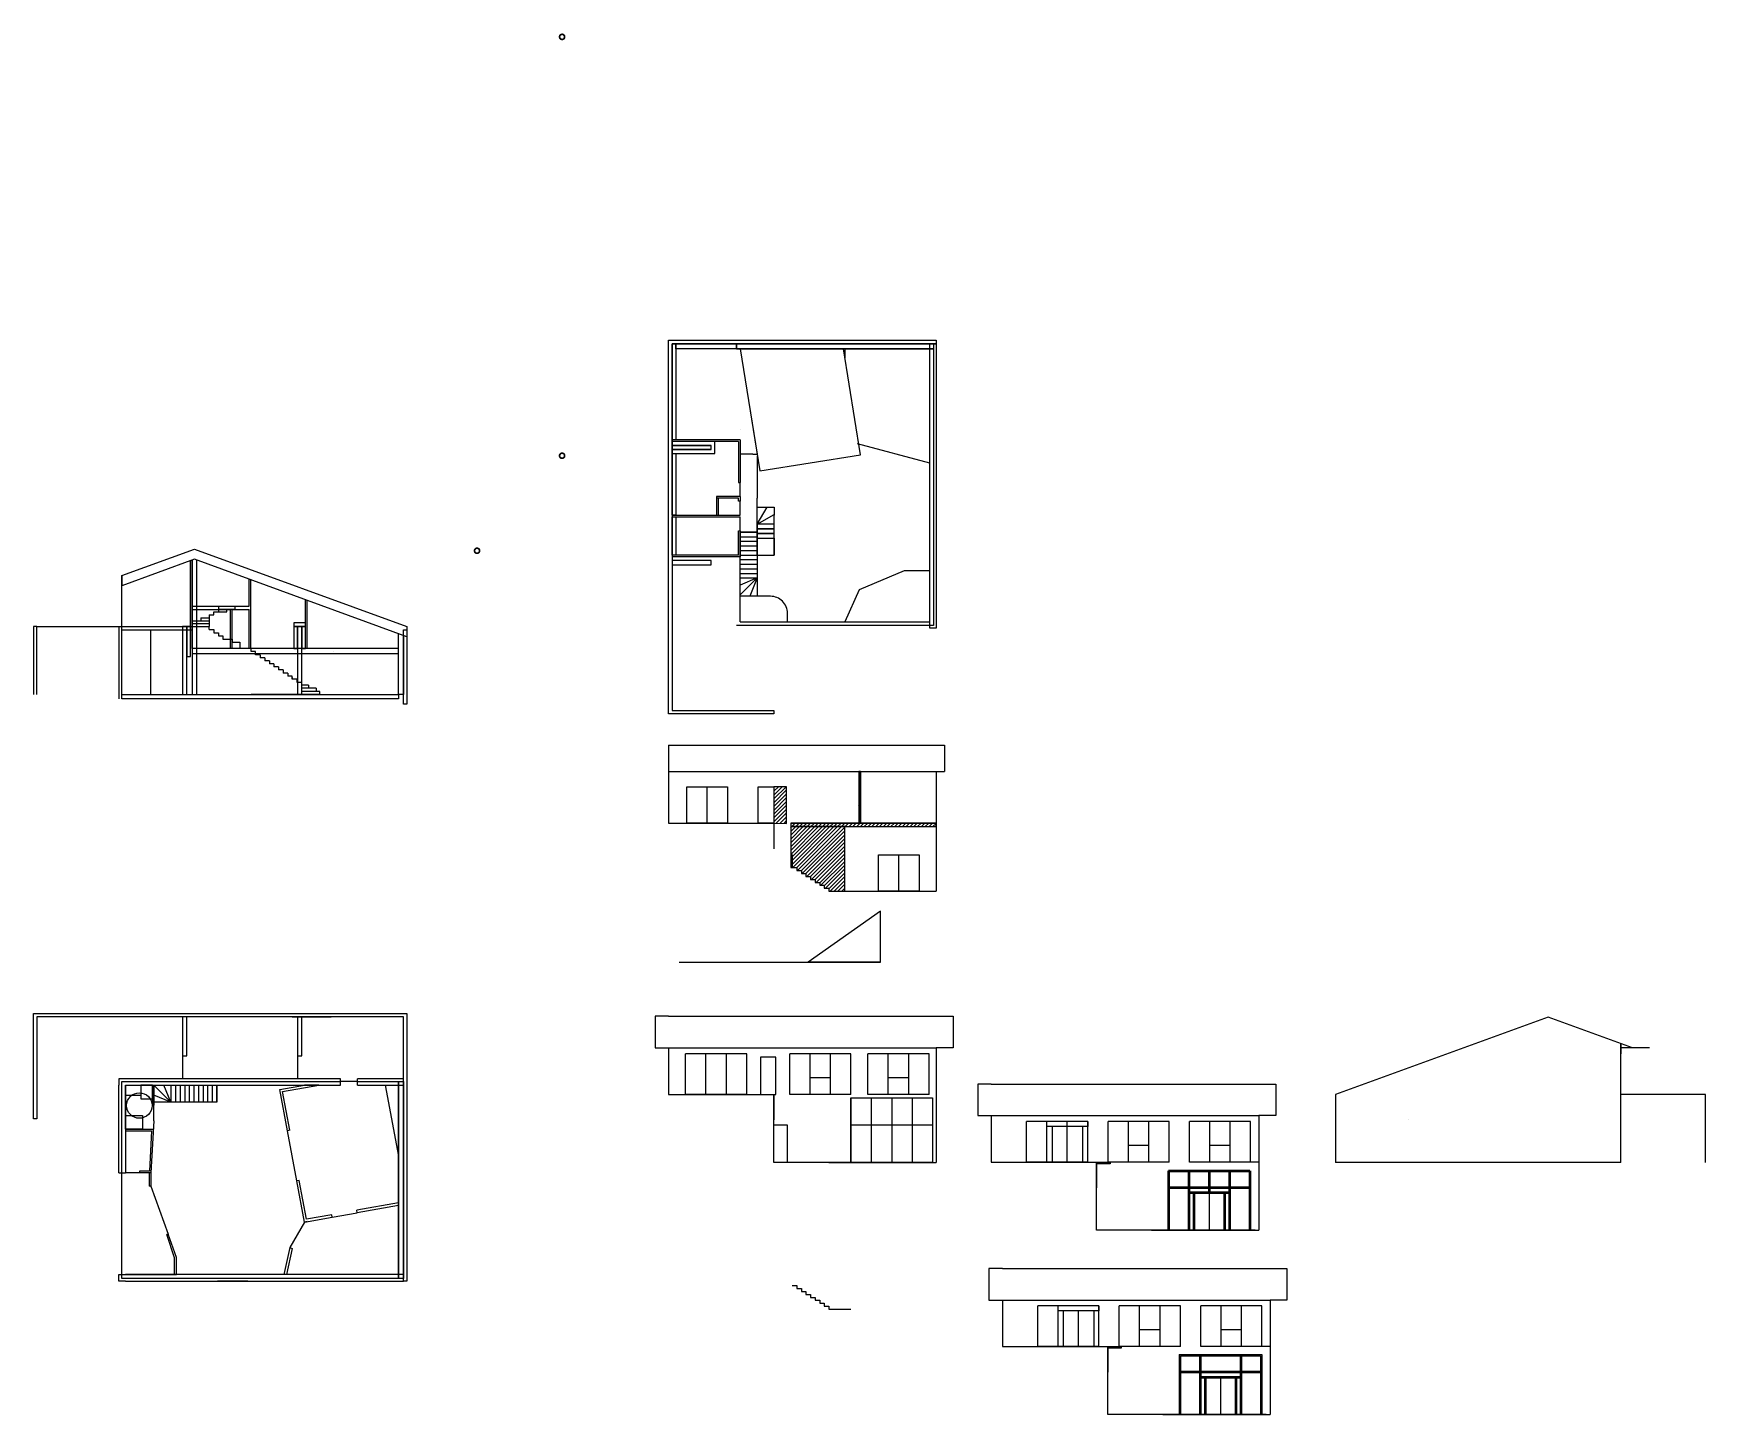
# Model space of a CAD drawing. Header units: centimetres. Extents: x 0 to 367702, y -133115 to 216934.
# Drawn here: x 82820 to 181326, y -13009 to 68327 of the extents above; entities that cross this region are included whole.
import ezdxf

# ---------------------------------------------------------------- set-up
doc = ezdxf.new("R2010")
doc.units = ezdxf.units.CM
for name, color, linetype in [('A-FP 1', 2, 'Continuous'), ('A-POTEAU', 44, 'Continuous'), ('A-Roof', 2, 'Continuous'), ('A-Wall', 30, 'Continuous'), ('AC-Calcul ratios', 4, 'Continuous'), ('DONUT', 240, 'Continuous'), ('HACHURES', 18, 'Continuous'), ('I-Cloison', 11, 'Continuous'), ('I-STAIRS', 44, 'Continuous'), ('IS-Ouate', 253, 'Continuous'), ('Isolant pourtour radier', 36, 'Continuous'), ('Menuiseries', 60, 'Continuous'), ('Mobilier PMR', 201, 'Continuous'), ('Mur de soutenement', 1, 'Continuous'), ('Plan de masse ou contour exterieur', 30, 'Continuous'), ('Portes', 3, 'Continuous'), ('Radier', 5, 'Continuous'), ('Title Block', 250, 'Continuous')]:
    doc.layers.add(name, color=color, linetype=linetype)
doc.layers.get('Title Block').off()
pattern_1 = [(45, (17657.13, 0), (-112.2532, 112.2532), [])]

# ---------------------------------------------------------------- blocks, each defined once
blk = doc.blocks.new('A$C85e816c1')
at = {"layer": 'DONUT', "const_width": 100}
blk.add_lwpolyline([(-150, 0, 1), (150, 0, 1)], format="xyb", close=True, dxfattribs=at)

msp = doc.modelspace()

# ---------------------------------------------------------------- hatches: boundary and pattern name
at = {"layer": 'HACHURES'}
h = msp.add_hatch(dxfattribs=at)
h.set_pattern_fill('ANSI31', color=256, scale=50)
h.set_pattern_definition(pattern_1)
h.paths.add_polyline_path([(131551, 24857), (131451, 24857), (131451, 21813), (131551, 21813)])
h = msp.add_hatch(dxfattribs=at)
h.set_pattern_fill('ANSI31', color=256, scale=50)
h.set_pattern_definition(pattern_1)
h.paths.add_polyline_path([(126441, 21813), (127191, 21800), (127191, 23963), (126441, 23963)])
h = msp.add_hatch(dxfattribs=at)
h.set_pattern_fill('ANSI31', color=256, scale=50)
h.set_pattern_definition(pattern_1)
h.paths.add_polyline_path([(136001, 21813), (127441, 21813), (127441, 21613), (136001, 21613)])
h = msp.add_hatch(dxfattribs=at)
h.set_pattern_fill('ANSI31', color=256, scale=50)
h.set_pattern_definition(pattern_1)
h.paths.add_polyline_path([(130621, 21613), (127441, 21613), (127441, 19963), (127521, 19963), (127521, 19204), (127791, 19204), (127791, 19030), (128061, 19030), (128061, 18856), (128331, 18856), (128331, 18682), (128601, 18682), (128601, 18508), (128871, 18508), (128871, 18334), (129141, 18334), (129141, 18160), (129411, 18160), (129411, 17987), (129681, 17987), (129681, 17813), (130621, 17813)])
h = msp.add_hatch(dxfattribs=at)
h.set_pattern_fill('ANSI31', color=256, scale=50)
h.set_pattern_definition(pattern_1)
h.paths.add_polyline_path([(127521, 19963), (127441, 19963), (127441, 19204), (127521, 19204)])

# ---------------------------------------------------------------- linework, layer by layer
at = {"layer": 'A-FP 1'}
for p, q in [((83020, 33401), (88020, 33401)), ((88020, 33401), (92174, 33401)), ((88020, 33201), (92174, 33201)), ((181326, 5842), (176326, 5842))]:
    msp.add_line(p, q, dxfattribs=at)
at = {"layer": 'A-POTEAU'}
for p, q in [((92174, 37313), (92174, 33401)), ((92174, 37313), (92174, 29401)), ((92424, 37313), (92424, 29401))]:
    msp.add_line(p, q, dxfattribs=at)
at = {"layer": 'A-Roof'}
for p, q in [((88020, 36401), (92299, 37958)), ((88020, 36401), (88020, 35801)), ((172047, 10400), (159526, 5842)), ((177031, 8586), (172047, 10400)), ((176326, 8842), (176326, 8242)), ((176326, 8242), (176326, 8842)), ((159526, 5842), (159526, 5242))]:
    msp.add_line(p, q, dxfattribs=at)
for points in [[(92299, 37358), (88020, 35801), (88020, 36401), (92299, 37958), (104820, 33401), (104820, 32801)], [(104620, 32874), (104620, 29401), (104320, 29401), (104320, 32983)]]:
    msp.add_lwpolyline(points, close=True, dxfattribs=at)
at = {"layer": 'A-Wall'}
for p, q in [((124361, 40788), (124361, 40788)), ((88020, 29401), (88020, 36401)), ((124461, 33678), (124461, 35178)), ((87860, 33401), (87860, 29151)), ((176326, 1842), (176326, 8842)), ((100905, 6389), (100905, 6769)), ((101905, 6389), (101905, 6769)), ((87860, 1229), (88240, 1229)), ((155006, 1850), (154526, 1850)), ((87860, -4771), (88240, -4771)), ((155668, -9009), (155188, -9009))]:
    msp.add_line(p, q, dxfattribs=at)
msp.add_lwpolyline([(135621, 33298), (135621, 50058), (136001, 50058), (136001, 33298)], close=True, dxfattribs=at)
for points in [[(124461, 33678), (135621, 33678)], [(100905, 6769), (87860, 6769), (87860, 6389)], [(87860, 1229), (87860, 6389)], [(88240, 6389), (100905, 6389)], [(88240, 6389), (88240, 1229)], [(101905, 6389), (104320, 6389), (104620, 6389), (104620, 6769), (103490, 6769), (101905, 6769)], [(88240, -5151), (87860, -5151), (87860, -4771)], [(88240, -5151), (104620, -5151), (104620, -4771), (88240, -4771)]]:
    msp.add_lwpolyline(points, dxfattribs=at)
at = {"layer": 'AC-Calcul ratios'}
for p, q in [((130621, 49758), (130621, 49231)), ((135621, 49758), (130621, 49758)), ((135621, 43869), (135621, 49758)), ((135621, 43014), (131374, 44157)), ((88240, 4289), (88240, 6389)), ((88240, 6389), (90040, 6389)), ((89840, 6389), (89840, 5219)), ((97329, 6133), (98779, 6389)), ((97784, 3703), (97329, 6133)), ((97500, 6011), (99642, 6389)), ((97930, 3729), (97501, 6011)), ((99642, 6389), (98779, 6389)), ((89920, 4289), (89740, 1229)), ((88240, 3793), (89879, 3793)), ((88240, 3693), (89785, 3693)), ((89785, 3693), (89652, 1329)), ((97930, 3729), (97784, 3703)), ((89652, 1329), (89070, 1329)), ((89070, 1329), (89070, 1229)), ((89740, 1229), (89070, 1229)), ((98483, 783), (98335, 757)), ((98791, -1677), (98335, 757)), ((98912, -1501), (98483, 783)), ((104320, -548), (101866, -980)), ((101892, -1130), (101866, -980)), ((104320, -700), (101892, -1129)), ((104320, -700), (104320, -548)), ((98791, -1677), (100426, -1388)), ((98949, -1649), (98791, -1677)), ((100399, -1239), (98912, -1501)), ((100426, -1388), (100399, -1239)), ((97928, -3171), (97581, -4771)), ((98070, -3226), (97735, -4771)), ((97928, -3171), (98070, -3226))]:
    msp.add_line(p, q, dxfattribs=at)
msp.add_lwpolyline([(124461, 49758), (125609, 42564), (131534, 43509), (130537, 49758)], close=True, dxfattribs=at)
for points in [[(89840, 6389), (89920, 6389), (89920, 5219), (89840, 5219)], [(103535, 6389), (104320, 2202)]]:
    msp.add_lwpolyline(points, dxfattribs=at)
at = {"layer": 'HACHURES'}
for p, q in [((130981, 1842), (130981, 5642)), ((127521, -5411), (127791, -5411)), ((127791, -5411), (127791, -5585)), ((127791, -5585), (128061, -5585)), ((128061, -5585), (128061, -5759)), ((128061, -5759), (128331, -5759)), ((128331, -5759), (128331, -5933)), ((128331, -5933), (128601, -5933)), ((128601, -5933), (128601, -6107)), ((128601, -6107), (128871, -6107)), ((128871, -6107), (128871, -6281)), ((128871, -6281), (129141, -6281)), ((129141, -6281), (129141, -6455)), ((129141, -6455), (129411, -6455)), ((129411, -6455), (129411, -6629)), ((129411, -6629), (129681, -6629)), ((129681, -6629), (129681, -6802)), ((129681, -6802), (130981, -6802))]:
    msp.add_line(p, q, dxfattribs=at)
for points in [[(131551, 24857), (131451, 24857), (131451, 21813), (131551, 21813)], [(136001, 21813), (127441, 21813), (127441, 21613), (136001, 21613)], [(130621, 21613), (127441, 21613), (127441, 19963), (127521, 19963), (127521, 19204), (127791, 19204), (127791, 19030), (128061, 19030), (128061, 18856), (128331, 18856), (128331, 18682), (128601, 18682), (128601, 18508), (128871, 18508), (128871, 18334), (129141, 18334), (129141, 18160), (129411, 18160), (129411, 17987), (129681, 17987), (129681, 17813), (130621, 17813)], [(127521, 19963), (127441, 19963), (127441, 19204), (127521, 19204)]]:
    msp.add_lwpolyline(points, close=True, dxfattribs=at)
at = {"layer": 'I-Cloison'}
for p, q in [((124461, 49758), (130461, 49758)), ((124461, 49758), (125451, 43555)), ((124876, 47158), (124876, 47158)), ((124461, 44388), (120441, 44388)), ((124461, 44388), (124461, 41888)), ((124361, 44288), (120441, 44288)), ((120441, 44068), (120441, 44288)), ((124361, 44288), (124361, 41888)), ((125191, 43555), (125451, 43555)), ((124361, 41888), (124461, 41888)), ((124461, 41058), (123061, 41058)), ((123631, 40958), (123061, 40958)), ((123161, 40958), (123161, 39958)), ((124361, 40958), (123631, 40958)), ((124361, 40788), (124361, 40958)), ((124461, 40788), (124361, 40788)), ((124461, 41058), (124461, 40958)), ((124461, 40958), (124461, 40788)), ((120441, 39958), (124461, 39958)), ((120441, 39858), (124461, 39858)), ((122231, 39958), (123631, 39958)), ((124361, 37612), (120441, 37612)), ((124461, 37512), (120441, 37512)), ((92074, 32101), (92074, 37277)), ((92174, 32101), (92174, 37313)), ((95520, 34601), (95520, 36186)), ((95620, 32101), (95620, 36150)), ((92174, 34601), (95520, 34601)), ((98850, 32101), (98850, 34974)), ((98950, 32101), (98950, 34938)), ((92174, 34401), (94420, 34401)), ((94420, 32101), (94420, 34401)), ((94520, 32101), (94520, 34401)), ((94520, 34401), (95520, 34401)), ((95520, 32101), (95520, 34401)), ((95620, 32101), (95620, 34201)), ((89740, 29401), (89740, 33201)), ((104320, 32101), (92174, 32101)), ((104320, 31801), (92174, 31801)), ((100492, 31901), (100492, 31901)), ((131451, 24857), (131451, 21813)), ((131551, 24857), (131551, 21813)), ((127441, 21813), (136001, 21813)), ((127441, 21613), (136001, 21613)), ((130621, 17813), (130621, 21613)), ((127521, 19963), (127441, 19963)), ((127521, 19204), (127521, 19963)), ((91604, 8109), (91605, 6769)), ((98380, 8109), (98380, 6769)), ((104320, 6389), (104320, 389)), ((163855, 4342), (163855, 4342)), ((89740, 1229), (88240, 1229)), ((89640, 1229), (89640, 439)), ((89740, 1229), (89740, 439)), ((89740, 439), (89640, 439)), ((90766, -2380), (90672, -2412)), ((91140, -3786), (90672, -2412)), ((91240, -3769), (90766, -2380)), ((91140, -4769), (91140, -3785)), ((91240, -4769), (91240, -3769)), ((88240, -4771), (91240, -4769))]:
    msp.add_line(p, q, dxfattribs=at)
for points in [[(123061, 41058), (123061, 39967)], [(124361, 37612), (124361, 39028), (124461, 39028), (124461, 37512)], [(126441, 21813), (127191, 21800), (127191, 23963), (126441, 23963), (126441, 21813)]]:
    msp.add_lwpolyline(points, dxfattribs=at)
msp.add_lwpolyline([(134119, 36678), (131464, 35559), (130621, 33678), (135621, 33678), (135619, 36678)], close=True, dxfattribs=at)
msp.add_lwpolyline([(126441, 33678), (127241, 33678), (127241, 34178, 0.414214), (126241, 35178), (124461, 35178)], format="xyb", dxfattribs=at)
at = {"layer": 'I-STAIRS'}
for p, q in [((124461, 44998), (124461, 44998)), ((124461, 44428), (124461, 44428)), ((125461, 43428), (125461, 40958)), ((125461, 40958), (125461, 40958)), ((125461, 37612), (125461, 40958)), ((125461, 39422), (125461, 40422)), ((125461, 39422), (126038, 40422)), ((125461, 40422), (126461, 40422)), ((126461, 40422), (126461, 39958)), ((125461, 39422), (126461, 39999)), ((126461, 39958), (126461, 39958)), ((125461, 38958), (124461, 38958)), ((124461, 38688), (125461, 38688)), ((124461, 38418), (125461, 38418)), ((124461, 38148), (125461, 38148)), ((124461, 37878), (125461, 37878)), ((124461, 37608), (125461, 37608)), ((124461, 37338), (125461, 37338)), ((124461, 37068), (125461, 37068)), ((124461, 36798), (125461, 36798)), ((124461, 36528), (125461, 36528)), ((124461, 36258), (125461, 36258)), ((125461, 36258), (124461, 35844)), ((125461, 36258), (124461, 35258)), ((125461, 36258), (125014, 35178)), ((93714, 34601), (93714, 34258)), ((93714, 34601), (94714, 34601)), ((94714, 34430), (94714, 34601)), ((92174, 33744), (93174, 33744)), ((92174, 33744), (92174, 33401)), ((92174, 33573), (93174, 33573)), ((92674, 33915), (93174, 33915)), ((92674, 33915), (92674, 33744)), ((93174, 34087), (93444, 34087)), ((93174, 34087), (93174, 33401)), ((93444, 34258), (94214, 34258)), ((93444, 34087), (93444, 34258)), ((93714, 34430), (94714, 34430)), ((94214, 34258), (94214, 34430)), ((92174, 32101), (92174, 33401)), ((92174, 33401), (93174, 33401)), ((93174, 33215), (93174, 33401)), ((95640, 31921), (95640, 32101)), ((95910, 31921), (95640, 31921)), ((95910, 31741), (95910, 31921)), ((96180, 31741), (95910, 31741)), ((96180, 31741), (96180, 31561)), ((96450, 31561), (96180, 31561)), ((96450, 31561), (96450, 31381)), ((96720, 31381), (96450, 31381)), ((96720, 31381), (96720, 31201)), ((96990, 31201), (96720, 31201)), ((96990, 31201), (96990, 31021)), ((97260, 31021), (96990, 31021)), ((97260, 31021), (97260, 30841)), ((97530, 30841), (97260, 30841)), ((97530, 30841), (97530, 30661)), ((97800, 30661), (97530, 30661)), ((97800, 30661), (97800, 30481)), ((98070, 30481), (97800, 30481)), ((98070, 30301), (98070, 30481)), ((98070, 30401), (98070, 30301)), ((98340, 30301), (98070, 30301)), ((98340, 30301), (98340, 30121)), ((98340, 30121), (98610, 30121)), ((98610, 30121), (98610, 29401)), ((99024, 29941), (98610, 29941)), ((99479, 29761), (98610, 29761)), ((99690, 29581), (98610, 29581)), ((99024, 29941), (99024, 29761)), ((99479, 29761), (99479, 29581)), ((99690, 29401), (99690, 29581)), ((99690, 29401), (95640, 29401)), ((90920, 5389), (89920, 6389)), ((90920, 5389), (90506, 6389)), ((90920, 6389), (90920, 5389)), ((91190, 6389), (91190, 5389)), ((91460, 6389), (91460, 5389)), ((91730, 6389), (91730, 5389)), ((92000, 6389), (92000, 5389)), ((92270, 6389), (92270, 5389)), ((92540, 6389), (92540, 5389)), ((92810, 6389), (92810, 5389)), ((93080, 6389), (93080, 5389)), ((93350, 6389), (93350, 5389)), ((93620, 5389), (93620, 6389)), ((90920, 5389), (89920, 5803))]:
    msp.add_line(p, q, dxfattribs=at)
for points in [[(125461, 38612), (126461, 38612), (126461, 37612), (126461, 39958)], [(125461, 37612), (126461, 37612)], [(93174, 33215), (93444, 33215), (93444, 33030), (93714, 33030), (93714, 32844), (93984, 32844), (93984, 32658)], [(93984, 32658), (94520, 32658), (94520, 32473), (94984, 32473), (94984, 32101)]]:
    msp.add_lwpolyline(points, dxfattribs=at)
for points in [[(126461, 39152), (126461, 39422), (125461, 39422), (125461, 39152)], [(124461, 35178), (124461, 38958), (125461, 38958), (125461, 35178)], [(126461, 38882), (126461, 39152), (125461, 39152), (125461, 38882)], [(126461, 38612), (126461, 38882), (125461, 38882), (125461, 38612)], [(89920, 6389), (93620, 6389), (93620, 5389), (89920, 5389)]]:
    msp.add_lwpolyline(points, close=True, dxfattribs=at)
at = {"layer": 'IS-Ouate'}
msp.add_line((122961, 43818), (122961, 44068), dxfattribs=at)
for points in [[(120441, 44388), (120441, 50058), (120661, 50058), (120661, 44388), (120441, 44388)], [(124241, 50058), (124241, 49758), (120661, 49758), (120661, 50058), (124241, 50058)], [(122961, 44068), (122961, 44288), (120441, 44288), (120441, 44068), (122741, 44068)], [(122741, 43818), (120441, 43818), (120441, 43598), (122961, 43598), (122961, 43818)], [(120441, 39958), (120441, 43598), (120661, 43598), (120661, 39958), (120441, 39958)], [(120441, 37612), (120441, 39858), (120661, 39858), (120661, 37612), (120441, 37612)]]:
    msp.add_lwpolyline(points, dxfattribs=at)
for points in [[(98160, 33401), (98850, 33401), (98850, 33621), (98160, 33621)], [(92074, 31641), (92074, 33401), (91854, 33401), (91854, 31641)], [(98160, 32101), (98380, 32101), (98380, 33401), (98160, 33401)], [(98630, 32101), (98850, 32101), (98850, 33401), (98630, 33401)]]:
    msp.add_lwpolyline(points, close=True, dxfattribs=at)
at = {"layer": 'Isolant pourtour radier'}
for points in [[(135841, 50058), (135841, 49758), (124241, 49758), (124241, 50058)], [(104620, -4991), (104320, -4991), (104320, 6609), (104620, 6609)]]:
    msp.add_lwpolyline(points, close=True, dxfattribs=at)
at = {"layer": 'Menuiseries'}
for p, q in [((121241, 5842), (121241, 8242)), ((124841, 8242), (121241, 8242)), ((122441, 5842), (122441, 8242)), ((123641, 5842), (123641, 8242)), ((124841, 5842), (124841, 8242)), ((127381, 5842), (127381, 8242)), ((130981, 8242), (127381, 8242)), ((128581, 5842), (128581, 8242)), ((129781, 5842), (129781, 8242)), ((130981, 5842), (130981, 8242)), ((135581, 8242), (131981, 8242)), ((131981, 5842), (131981, 8242)), ((133181, 5842), (133181, 8242)), ((134381, 5842), (134381, 8242)), ((135581, 5842), (135581, 8242)), ((178031, 8586), (176326, 8586)), ((176326, 5842), (176326, 8242)), ((176326, 5842), (176326, 8242)), ((128581, 5842), (128581, 6842)), ((128581, 6842), (129781, 6842)), ((133181, 6842), (134381, 6842)), ((120241, 5842), (121241, 5842)), ((124841, 5842), (121241, 5842)), ((130981, 5842), (127381, 5842)), ((130981, 5642), (130981, 1842)), ((130981, 5642), (135781, 5642)), ((135581, 5842), (131981, 5842)), ((132181, 5642), (132181, 1842)), ((133381, 5642), (133381, 1842)), ((134581, 5642), (134581, 1842)), ((135583, 5842), (135581, 5842)), ((135581, 5842), (135581, 5840)), ((135781, 5642), (135781, 1842)), ((135781, 4042), (130981, 4042)), ((144626, 3950), (142526, 3950)), ((142826, 3950), (142826, 1850)), ((144926, 3950), (144626, 3950)), ((144626, 3950), (144626, 1850)), ((144926, 4250), (144926, 3950)), ((130981, 1842), (135781, 1842)), ((149646, 1350), (149646, -2150)), ((149686, 1390), (154486, 1390)), ((149686, 1310), (154486, 1310)), ((149726, 1350), (149726, -2150)), ((149726, 1350), (149726, -2150)), ((149726, 1350), (149726, -2150)), ((150846, 1350), (150846, 0)), ((150926, 1350), (150926, 0)), ((152046, 1350), (152046, 100)), ((152126, 1350), (152126, 100)), ((152126, 1350), (152126, 100)), ((153246, 1350), (153246, 0)), ((153326, 1350), (153326, 0)), ((153326, 1350), (153326, 100)), ((154446, 1350), (154446, -2150)), ((154526, 1350), (154526, -2150)), ((154588, 1850), (154586, 1850)), ((154586, 1850), (154586, 1848)), ((154446, 380), (149726, 380)), ((154446, 300), (149726, 300)), ((150846, 0), (150846, -2150)), ((153246, 80), (150926, 80)), ((150926, 0), (150926, -2150)), ((153246, 0), (150926, 0)), ((151146, 0), (151146, -2150)), ((151226, 0), (151226, -2150)), ((152086, 0), (152086, -2150)), ((153246, 0), (152846, 0)), ((152946, 0), (152946, -2150)), ((153026, 0), (153026, -2150)), ((153246, 0), (153246, -2150)), ((153326, 0), (153326, -2150)), ((153326, 0), (153326, -2150)), ((149986, -2150), (154786, -2150)), ((145588, -6609), (145588, -6909)), ((145288, -6909), (143188, -6909)), ((143488, -6909), (143488, -9009)), ((145588, -6909), (145288, -6909)), ((145288, -6909), (145288, -9009)), ((150308, -9469), (150308, -13009)), ((150308, -9469), (155188, -9469)), ((150388, -9549), (150388, -13009)), ((150388, -9549), (150388, -13009)), ((150388, -9549), (150388, -13009)), ((150388, -9549), (155108, -9549)), ((151508, -9549), (151508, -10479)), ((151588, -9549), (151588, -10479)), ((153908, -9549), (153908, -10479)), ((153988, -9549), (153988, -10479)), ((153988, -9549), (153988, -10479)), ((155108, -9549), (155108, -13009)), ((155188, -9469), (155188, -13009)), ((155250, -9009), (155248, -9009)), ((155248, -9009), (155248, -9011)), ((155108, -10479), (150388, -10479)), ((155108, -10559), (150388, -10559)), ((151508, -10559), (151508, -10859)), ((151588, -10559), (151588, -10859)), ((153908, -10779), (151588, -10779)), ((153908, -10559), (153908, -10859)), ((153988, -10559), (153988, -10759)), ((153988, -10559), (153988, -10859)), ((151508, -10859), (151508, -13009)), ((151588, -10859), (151588, -13009)), ((153908, -10859), (151588, -10859)), ((151808, -10859), (151808, -13009)), ((151888, -10859), (151888, -13009)), ((152748, -10859), (152748, -13009)), ((153908, -10859), (153508, -10859)), ((153608, -10859), (153608, -13009)), ((153688, -10859), (153688, -13009)), ((153908, -10859), (153908, -13009)), ((153988, -10859), (153988, -13009)), ((153988, -10859), (153988, -13009)), ((150648, -13009), (155448, -13009))]:
    msp.add_line(p, q, dxfattribs=at)
msp.add_lwpolyline([(126561, 5842), (126561, 8042), (125661, 8042), (125661, 5842)], close=True, dxfattribs=at)
msp.add_lwpolyline([(127241, 1842), (127241, 4042), (126441, 4042)], dxfattribs=at)
at = {"layer": 'Mobilier PMR'}
for points in [[(88240, 6389), (89140, 6389), (89140, 5789), (88240, 5789)], [(89840, 6389), (89140, 6389), (89140, 5589), (89840, 5589)], [(88240, 4593), (89240, 4593), (89240, 3793), (88240, 3793)]]:
    msp.add_lwpolyline(points, close=True, dxfattribs=at)
msp.add_circle((89059, 5188), 750, dxfattribs=at)
at = {"layer": 'Mur de soutenement'}
for p, q in [((83020, 33401), (82820, 33401)), ((82820, 33401), (82820, 29401)), ((83020, 29401), (83020, 33401)), ((159526, 5642), (159526, 1842)), ((181326, 1842), (181326, 5842))]:
    msp.add_line(p, q, dxfattribs=at)
for points in [[(120241, 50058), (120241, 50258), (136001, 50258), (136001, 50058), (120441, 50058)], [(120441, 28258), (120241, 28258), (120241, 50258), (120441, 50258)], [(120441, 50058), (120441, 28458)], [(120441, 43498), (120441, 45798)], [(120441, 43818), (122741, 43818), (122741, 44068), (120441, 44068), (120441, 43818)], [(120441, 37042), (122741, 37042), (122741, 37292), (120441, 37292), (120441, 37042)], [(120441, 28458), (126441, 28458), (126441, 28258), (120241, 28258), (120241, 28458)], [(82820, 10409), (82820, 10609), (104820, 10609), (104820, 10409)], [(83020, 10409), (83020, 4409), (82820, 4409), (82820, 10609), (83020, 10609)], [(104620, 10409), (83020, 10409)], [(91604, 10409), (91604, 8109), (91854, 8109), (91854, 10409), (91604, 10409)], [(98060, 10409), (100360, 10409)], [(98380, 10409), (98380, 8109), (98630, 8109), (98630, 10409), (98380, 10409)], [(104620, 10609), (104820, 10609), (104820, -5151), (104620, -5151), (104620, 10409)]]:
    msp.add_lwpolyline(points, dxfattribs=at)
for points in [[(91604, 29401), (91854, 29401), (91854, 33401), (91604, 33401)], [(91604, 29401), (91854, 29401), (91854, 33401), (91604, 33401)], [(98380, 29401), (98630, 29401), (98630, 33401), (98380, 33401)], [(104820, 28827), (104620, 28827), (104620, 33201), (104820, 33201)]]:
    msp.add_lwpolyline(points, close=True, dxfattribs=at)
at = {"layer": 'Plan de masse ou contour exterieur'}
for p, q in [((120241, 26414), (136001, 26414)), ((120241, 26414), (120241, 21813)), ((136001, 26414), (136501, 26414)), ((136501, 26414), (136501, 24857)), ((120241, 24857), (136001, 24857)), ((136001, 24857), (136001, 17813)), ((136001, 24857), (136501, 24857)), ((120241, 21813), (126441, 21813)), ((126441, 21813), (126441, 20313)), ((129681, 17813), (136001, 17813)), ((132714, 16636), (128461, 13638)), ((132714, 13636), (132714, 16636)), ((120852, 13636), (132714, 13636)), ((120241, 10444), (119441, 10444)), ((119441, 10444), (119441, 8586)), ((120241, 10444), (136001, 10444)), ((136001, 10444), (136501, 10444)), ((136501, 10444), (137001, 10444)), ((137001, 10444), (137001, 8586)), ((119441, 8586), (120241, 8586)), ((120241, 8586), (120241, 5842)), ((120241, 8586), (136001, 8586)), ((136001, 8586), (136001, 1842)), ((137001, 8586), (136001, 8586)), ((139246, 6452), (138446, 6452)), ((138446, 6452), (138446, 4594)), ((139246, 6452), (155006, 6452)), ((155006, 6452), (155506, 6452)), ((155506, 6452), (156006, 6452)), ((156006, 6452), (156006, 4594)), ((120241, 5842), (126441, 5842)), ((126441, 5842), (126441, 4342)), ((126441, 1842), (126441, 5842)), ((138446, 4594), (139246, 4594)), ((139246, 4594), (139246, 1850)), ((139246, 4594), (155006, 4594)), ((155006, 4594), (155006, -2150)), ((156006, 4594), (155006, 4594)), ((135781, 1842), (126441, 1842)), ((129681, 1842), (136001, 1842)), ((139246, 1850), (146246, 1850)), ((145446, 1850), (145446, 350)), ((145446, -2150), (145446, 1850)), ((146246, 1750), (145446, 1750)), ((146246, 1850), (146246, 1750)), ((154786, -2150), (145446, -2150)), ((148686, -2150), (155006, -2150)), ((139908, -4408), (139108, -4408)), ((139108, -4408), (139108, -6266)), ((139908, -4408), (155668, -4408)), ((155668, -4408), (156168, -4408)), ((156168, -4408), (156668, -4408)), ((156668, -4408), (156668, -6266)), ((139108, -6266), (139908, -6266)), ((139908, -6266), (139908, -9009)), ((139908, -6266), (155668, -6266)), ((155668, -6266), (155668, -13009)), ((156668, -6266), (155668, -6266)), ((139908, -9009), (146908, -9009)), ((146108, -9009), (146108, -10509)), ((146108, -13009), (146108, -9009)), ((146908, -9109), (146108, -9109)), ((146908, -9009), (146908, -9109)), ((155448, -13009), (146108, -13009)), ((149348, -13009), (155668, -13009))]:
    msp.add_line(p, q, dxfattribs=at)
msp.add_lwpolyline([(132714, 13636), (128461, 13638)], dxfattribs=at)
at = {"layer": 'Portes'}
for p, q in [((125191, 43555), (124461, 43555)), ((124461, 41058), (124461, 41888)), ((124461, 39958), (124461, 40788)), ((124461, 39028), (124461, 39858)), ((125511, 21813), (125511, 23963)), ((125511, 23963), (126441, 23963)), ((126441, 23963), (126441, 21813)), ((120241, 21813), (121311, 21813)), ((126441, 21813), (125511, 21813)), ((101905, 6609), (100905, 6609)), ((89920, 4289), (89920, 5219)), ((144926, 4250), (141326, 4250)), ((141326, 1850), (141326, 4250)), ((142526, 1850), (142526, 4250)), ((143726, 1850), (143726, 4250)), ((144926, 1850), (144926, 4250)), ((149726, 4250), (146126, 4250)), ((146126, 1850), (146126, 4250)), ((147326, 1850), (147326, 4250)), ((148526, 1850), (148526, 4250)), ((149726, 1850), (149726, 4250)), ((154526, 4250), (150926, 4250)), ((150926, 1850), (150926, 4250)), ((152126, 1850), (152126, 4250)), ((153326, 1850), (153326, 4250)), ((154526, 1850), (154526, 4250)), ((98335, 757), (97784, 3703)), ((147326, 2850), (148526, 2850)), ((152126, 2850), (153326, 2850)), ((88020, -4771), (88020, 1229)), ((89070, 1229), (88240, 1229)), ((144926, 1850), (141326, 1850)), ((149726, 1850), (146126, 1850)), ((154526, 1850), (150926, 1850)), ((89740, 439), (90766, -2380)), ((98791, -1677), (97928, -3171)), ((100426, -1388), (101892, -1130)), ((95454, -4771), (93654, -4771)), ((95454, -5151), (93654, -5151)), ((101830, -4991), (100030, -4991)), ((145588, -6609), (141988, -6609)), ((141988, -9009), (141988, -6609)), ((143188, -9009), (143188, -6609)), ((145588, -9009), (145588, -6609)), ((150388, -6609), (146788, -6609)), ((146788, -9009), (146788, -6609)), ((147988, -9009), (147988, -6609)), ((149188, -9009), (149188, -6609)), ((150388, -9009), (150388, -6609)), ((155188, -6609), (151588, -6609)), ((151588, -9009), (151588, -6609)), ((152788, -9009), (152788, -6609)), ((153988, -9009), (153988, -6609)), ((155188, -9009), (155188, -6609)), ((144388, -9009), (144388, -6909)), ((147988, -8009), (149188, -8009)), ((152788, -8009), (153988, -8009)), ((145588, -9009), (141988, -9009)), ((150388, -9009), (146788, -9009)), ((155188, -9009), (151588, -9009))]:
    msp.add_line(p, q, dxfattribs=at)
for points in [[(121311, 23963), (123711, 23963), (123711, 21813), (121311, 21813)], [(132601, 19963), (135001, 19963), (135001, 17813), (132601, 17813)]]:
    msp.add_lwpolyline(points, close=True, dxfattribs=at)
for points in [[(122511, 21813), (122511, 23963)], [(133801, 17813), (133801, 19963)]]:
    msp.add_lwpolyline(points, dxfattribs=at)
at = {"layer": 'Radier'}
for p, q in [((124241, 49758), (135841, 49758)), ((135841, 49758), (135841, 33458)), ((135841, 33458), (124241, 33458)), ((176326, 1842), (159526, 1842))]:
    msp.add_line(p, q, dxfattribs=at)
msp.add_lwpolyline([(88020, 29401), (104320, 29401), (104320, 29151), (88020, 29151)], close=True, dxfattribs=at)
msp.add_lwpolyline([(101905, 6609), (104320, 6609), (104320, -4991), (88020, -4991), (88020, 6609), (100905, 6609)], dxfattribs=at)

# ---------------------------------------------------------------- block references
at = {"layer": 'Title Block', "rotation": 90}
for p in [(113964, 68127), (113964, 43458), (108954, 37862)]:
    msp.add_blockref('A$C85e816c1', p, dxfattribs=at)

doc.saveas('drawing.dxf')
